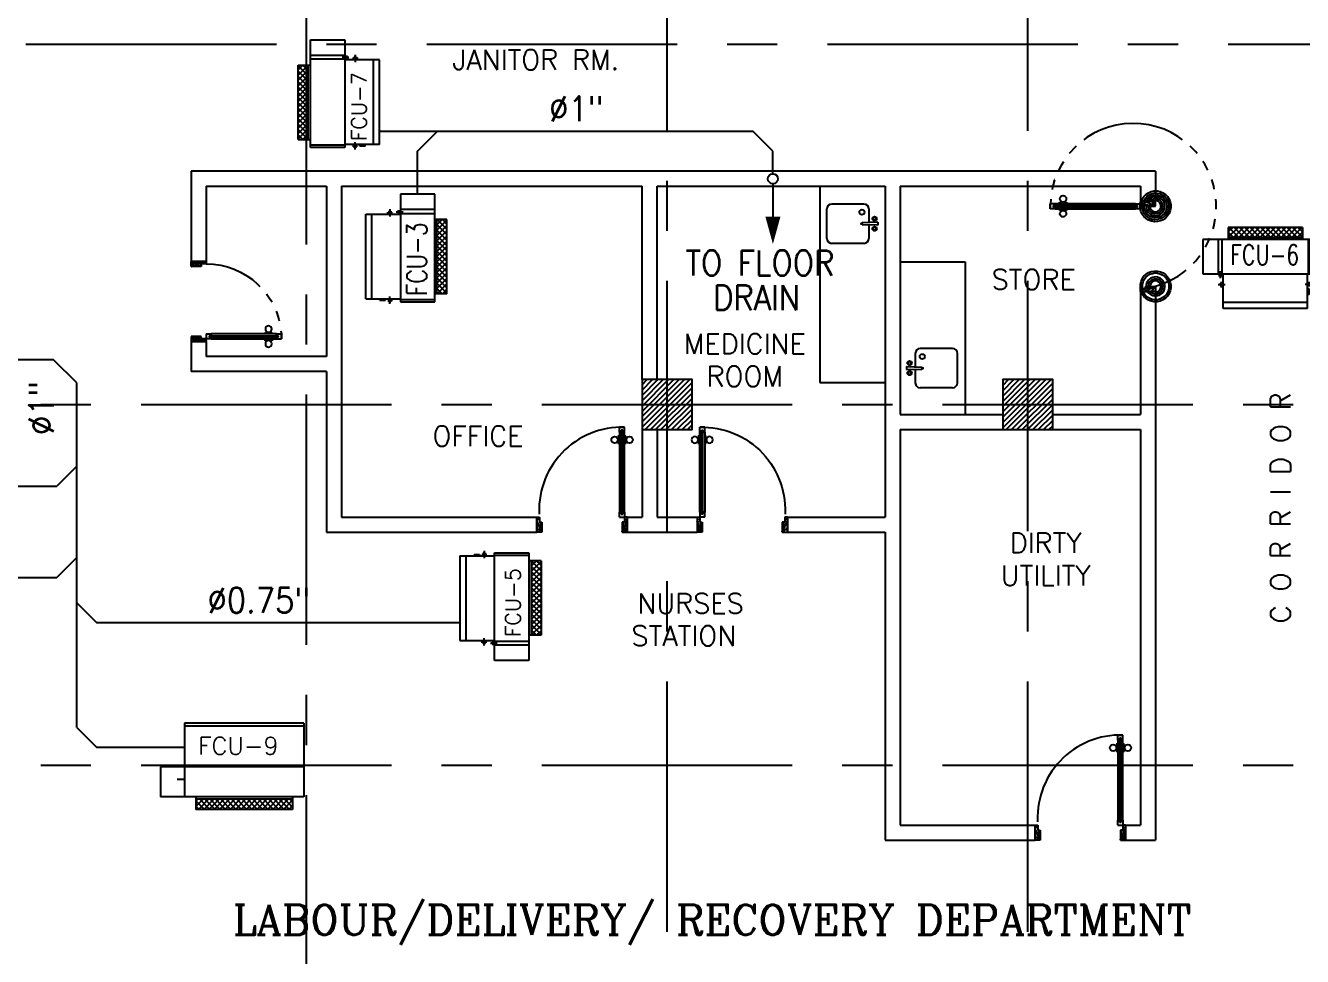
# Model space of a CAD drawing. Extents: x 417866242 to 417866861, y 43498051 to 43498155.
# Drawn here: x 417866797.26 to 417866810.01, y 43498091.31 to 43498100.61 of the extents above; entities that cross this region are included whole.
import ezdxf
from ezdxf.enums import TextEntityAlignment as Align

# ---------------------------------------------------------------- set-up
doc = ezdxf.new("R2010")
doc.units = 0
doc.header["$MEASUREMENT"] = 0
doc.linetypes.add('CENTERX2', pattern=[4, 2.5, -0.5, 0.5, -0.5])
doc.linetypes.add('HIDDEN', pattern=[0.375, 0.25, -0.125])
doc.layers.get('0').update_dxf_attribs({"linetype": 'CONTINUOUS'})
for name, color, linetype in [('AC-CD', 6, 'CONTINUOUS'), ('AC-TEXT', 2, 'CONTINUOUS'), ('AXES', 11, 'CENTERX2'), ('COL', 11, 'CONTINUOUS'), ('DOOR', 11, 'CONTINUOUS'), ('FCU', 6, 'CONTINUOUS'), ('HAT', 11, 'CONTINUOUS'), ('ME-FIX', 11, 'CONTINUOUS'), ('P-SOLIDWASTE', 6, 'CONTINUOUS'), ('RM-NAME', 11, 'CONTINUOUS'), ('TEXTN', 2, 'CONTINUOUS'), ('WALL', 11, 'CONTINUOUS')]:
    doc.layers.add(name, color=color, linetype=linetype)
doc.styles.add('ROMANC', font='romanc', dxfattribs={"height": 0.1})
doc.styles.add('ROMANS', font='ROMANS.shx', dxfattribs={"width": 0.6})

# ---------------------------------------------------------------- blocks, each defined once
blk = doc.blocks.new('DOOR90')
at = {"layer": 'DOOR', "color": 7, "linetype": 'ByBlock'}
for p, q in [((-150, 0), (0, 0)), ((-150, 0), (-150, -25)), ((0, -50), (-114, 0)), ((0, -50), (-40, 0)), ((0, -50), (0, 0)), ((-1000, -25), (-1050, -25)), ((-1050, -75), (-1050, -25)), ((-1050, -25), (-1050, -75)), ((-1000, -75), (-1050, -75)), ((-1000, -42), (-1020, -42)), ((-1020, -42), (-1020, -58)), ((-1000, -58), (-1020, -58)), ((-1000, -25), (-1000, -42)), ((-1000, -58), (-1000, -75)), ((-878, -18), (-968, -18)), ((-968, -25), (-968, -18)), ((-968, -75), (-968, -82)), ((-878, -82), (-968, -82)), ((-955, -9), (-890, -9)), ((-955, -18), (-955, -9)), ((-955, -18), (-890, -18)), ((-955, -82), (-890, -82)), ((-955, -82), (-955, -91)), ((-955, -91), (-890, -91)), ((-890, -18), (-890, -9)), ((-890, -82), (-890, -91)), ((-878, -25), (-878, -18)), ((-878, -75), (-878, -82)), ((-200, -25), (-150, -25)), ((-200, -42), (-200, -25)), ((-180, -42), (-200, -42)), ((-200, -58), (-180, -58)), ((-200, -75), (-200, -58)), ((-150, -75), (-200, -75)), ((-180, -58), (-180, -42)), ((-150, -25), (-100, -25)), ((-150, -75), (-150, -25)), ((-100, -25), (-100, -50)), ((0, -50), (-100, -37)), ((-100, -50), (0, -50)), ((-150, -875), (-100, -875)), ((-150, -900), (-150, -875)), ((0, -850), (-114, -900)), ((-100, -875), (-100, -850)), ((0, -850), (-100, -863)), ((-100, -850), (0, -850)), ((0, -850), (-40, -900)), ((0, -850), (0, -900)), ((-150, -900), (0, -900)), ((0, -900), (-150, -900))]:
    blk.add_line(p, q, dxfattribs=at)
at = {"layer": 'DOOR', "linetype": 'ByBlock'}
for p, q in [((-200, -25), (-1000, -25)), ((-200, -42), (-1000, -42)), ((-200, -58), (-1000, -58)), ((-1000, -75), (-200, -75))]:
    blk.add_line(p, q, dxfattribs=at)
at = {"layer": 'DOOR', "color": 7, "linetype": 'ByBlock'}
for centre in [(-923, 24), (-923, -124)]:
    blk.add_circle(centre, 32.4, dxfattribs=at)
for centre, radius, start, end in [((0, -50), 154, 161.1053, 166.2858), ((0, -50), 94.4, 148.0182, 180), ((0, -50), 134, 158.1598, 169.28), ((0, -50), 114, 154.0838, 167.3774), ((0, -50), 74.4, 137.7764, 180), ((0, -50), 54.4, 113.2074, 180), ((0, -50), 34.4, 90, 180), ((0, -50), 14.4, 90, 180), ((0, -850), 154, 193.7142, 198.8947), ((0, -850), 134, 190.72, 201.8402), ((0, -850), 94.4, 180, 211.9818), ((0, -850), 74.4, 180, 222.2236), ((0, -850), 54.4, 180, 246.7926), ((0, -850), 34.4, 180, 270), ((0, -850), 14.4, 180, 270)]:
    blk.add_arc(centre, radius, start, end, dxfattribs=at)
at = {"layer": 'DOOR', "linetype": 'HIDDEN', "ltscale": 0.5}
blk.add_arc((-222, -50), 828, 178.2701, 275.003, dxfattribs=at)
blk = doc.blocks.new('DOOR80')
at = {"layer": 'DOOR', "color": 7, "linetype": 'ByBlock'}
for p, q in [((-150, 800), (0, 800)), ((-150, 800), (-150, 775)), ((0, 800), (-150, 800)), ((-150, 775), (-100, 775)), ((0, 750), (-114, 800)), ((-100, 775), (-100, 750)), ((0, 750), (-40, 800)), ((0, 750), (0, 800)), ((0, 750), (-100, 763)), ((-100, 750), (0, 750)), ((-850, 75), (-900, 75)), ((-900, 75), (-900, 25)), ((-900, 25), (-900, 75)), ((-850, 25), (-900, 25)), ((-850, 58), (-870, 58)), ((-870, 42), (-870, 58)), ((-850, 42), (-870, 42)), ((-850, 58), (-850, 75)), ((-850, 25), (-850, 42)), ((-727, 82), (-817, 82)), ((-817, 75), (-817, 82)), ((-817, 25), (-817, 18)), ((-727, 18), (-817, 18)), ((-805, 91), (-740, 91)), ((-805, 82), (-805, 91)), ((-805, 82), (-740, 82)), ((-805, 18), (-740, 18)), ((-805, 18), (-805, 9)), ((-805, 9), (-740, 9)), ((-740, 82), (-740, 91)), ((-740, 18), (-740, 9)), ((-727, 75), (-727, 82)), ((-727, 25), (-727, 18)), ((-150, 75), (-200, 75)), ((-200, 75), (-200, 58)), ((-200, 58), (-180, 58)), ((-180, 42), (-200, 42)), ((-200, 42), (-200, 25)), ((-200, 25), (-150, 25)), ((-180, 58), (-180, 42)), ((-150, 75), (-150, 25)), ((-150, 25), (-100, 25)), ((-150, 0), (-150, 25)), ((0, 0), (-150, 0)), ((0, 50), (-114, 0)), ((-100, 25), (-100, 50)), ((0, 50), (-100, 37)), ((-100, 50), (0, 50)), ((0, 50), (-40, 0)), ((0, 50), (0, 0))]:
    blk.add_line(p, q, dxfattribs=at)
at = {"layer": 'DOOR', "linetype": 'ByBlock'}
for p, q in [((-850, 75), (-200, 75)), ((-200, 58), (-850, 58)), ((-200, 42), (-850, 42)), ((-200, 25), (-850, 25))]:
    blk.add_line(p, q, dxfattribs=at)
at = {"layer": 'DOOR', "color": 7, "linetype": 'ByBlock'}
for centre in [(-772, 124), (-772, -24)]:
    blk.add_circle(centre, 32.4, dxfattribs=at)
at = {"layer": 'DOOR', "linetype": 'HIDDEN', "ltscale": 0.5}
blk.add_arc((-149, 23), 752, 90.0695, 176.0204, dxfattribs=at)
at = {"layer": 'DOOR', "color": 7, "linetype": 'ByBlock'}
for centre, radius, start, end in [((0, 750), 154, 161.1053, 166.2858), ((0, 750), 134, 158.1598, 169.28), ((0, 750), 94.4, 148.0182, 180), ((0, 750), 74.4, 137.7764, 180), ((0, 750), 54.4, 113.2074, 180), ((0, 750), 34.4, 90, 180), ((0, 750), 14.4, 90, 180), ((0, 50), 154, 193.7142, 198.8947), ((0, 50), 134, 190.72, 201.8402), ((0, 50), 114, 192.6226, 205.9162), ((0, 50), 94.4, 180, 211.9818), ((0, 50), 74.4, 180, 222.2236), ((0, 50), 54.4, 180, 246.7926), ((0, 50), 34.4, 180, 270), ((0, 50), 14.4, 180, 270)]:
    blk.add_arc(centre, radius, start, end, dxfattribs=at)
blk = doc.blocks.new('RM1')
at = {"layer": 'RM-NAME', "style": 'ROMANS'}
for tag, p in [('ROOMNAME1', (0, 324)), ('ROOMNAME2', (0, 0))]:
    blk.add_attdef(tag, text='', height=200, dxfattribs=at).set_placement(p, align=Align.MIDDLE)
blk = doc.blocks.new('*X113')
at = {"color": 0}
for p, q in [((42139, 132667), (42622, 133150)), ((42139, 132720), (42569, 133150)), ((42139, 132773), (42516, 133150)), ((42139, 132826), (42463, 133150)), ((42139, 132879), (42410, 133150)), ((42139, 132932), (42357, 133150)), ((42139, 132985), (42304, 133150)), ((42139, 133038), (42251, 133150)), ((42139, 133091), (42198, 133150)), ((42139, 133144), (42145, 133150)), ((42175, 132650), (42639, 133114)), ((42228, 132650), (42639, 133061)), ((42281, 132650), (42639, 133007)), ((42335, 132650), (42639, 132954)), ((42388, 132650), (42639, 132901)), ((42441, 132650), (42639, 132848)), ((42494, 132650), (42639, 132795)), ((42547, 132650), (42639, 132742)), ((42600, 132650), (42639, 132689))]:
    blk.add_line(p, q, dxfattribs=at)
blk = doc.blocks.new('*X112')
at = {"color": 0}
for p, q in [((38539, 132673), (39016, 133150)), ((38539, 132726), (38963, 133150)), ((38539, 132779), (38910, 133150)), ((38539, 132832), (38857, 133150)), ((38539, 132885), (38804, 133150)), ((38539, 132938), (38751, 133150)), ((38539, 132991), (38698, 133150)), ((38539, 133044), (38645, 133150)), ((38539, 133097), (38592, 133150)), ((38569, 132650), (39039, 133120)), ((38622, 132650), (39039, 133067)), ((38675, 132650), (39039, 133014)), ((38728, 132650), (39039, 132961)), ((38781, 132650), (39039, 132908)), ((38834, 132650), (39039, 132855)), ((38887, 132650), (39039, 132802)), ((38940, 132650), (39039, 132749)), ((38993, 132650), (39039, 132696))]:
    blk.add_line(p, q, dxfattribs=at)
blk = doc.blocks.new('COL50')
at = {"layer": 'COL'}
blk.add_lwpolyline([(-250, 250), (-250, -250), (250, -250), (250, 250)], close=True, dxfattribs=at)
blk = doc.blocks.new('*X39')
at = {"color": 0}
for p, q in [((16890, -2467), (16943, -2414)), ((16890, -2520), (16990, -2420)), ((16990, -2512), (16892, -2414)), ((16990, -2459), (16945, -2414)), ((16990, -2565), (16890, -2465)), ((16890, -2573), (16990, -2473)), ((16990, -2619), (16890, -2519)), ((16890, -2626), (16990, -2526)), ((16990, -2672), (16890, -2572)), ((16890, -2679), (16990, -2579)), ((16990, -2725), (16890, -2625)), ((16890, -2732), (16990, -2632)), ((16990, -2778), (16890, -2678)), ((16890, -2785), (16990, -2685)), ((16990, -2831), (16890, -2731)), ((16890, -2838), (16990, -2738)), ((16990, -2884), (16890, -2784)), ((16890, -2891), (16990, -2791)), ((16990, -2937), (16890, -2837)), ((16890, -2944), (16990, -2844)), ((16990, -2990), (16890, -2890)), ((16890, -2997), (16990, -2897)), ((16990, -3043), (16890, -2943)), ((16890, -3050), (16990, -2950)), ((16990, -3096), (16890, -2996)), ((16890, -3103), (16990, -3003)), ((16990, -3149), (16890, -3049)), ((16892, -3155), (16990, -3056)), ((16944, -3155), (16890, -3102)), ((16945, -3155), (16990, -3109))]:
    blk.add_line(p, q, dxfattribs=at)
blk = doc.blocks.new('WHE06')
at = {"color": 3}
for p, q in [((689, 622), (346, 622)), ((346, 622), (346, 469)), ((689, 469), (689, 622)), ((60, -422), (60, 422)), ((212, 437), (269, 437)), ((232, 452), (232, 422)), ((232, 452), (252, 452)), ((242, 472), (242, 399)), ((252, 452), (252, 422)), ((305, 448), (373, 448)), ((321, 458), (321, 438)), ((321, 458), (346, 458)), ((321, 438), (346, 438)), ((346, 430), (689, 430)), ((811, 371), (689, 371)), ((711, -371), (711, 371)), ((811, -371), (811, 371)), ((811, -371), (689, -371)), ((142, -437), (142, -422)), ((142, -437), (197, -437)), ((197, -437), (197, -422)), ((221, -437), (269, -437)), ((232, -452), (232, -422)), ((232, -452), (252, -452)), ((242, -472), (242, -399)), ((252, -452), (252, -422)), ((346, -430), (689, -430))]:
    blk.add_line(p, q, dxfattribs=at)
at = {"color": 6}
for p, q in [((0, -422), (0, 422)), ((0, 422), (346, 422)), ((346, 469), (346, -451)), ((689, 469), (346, 469)), ((689, -451), (689, 469)), ((0, -422), (346, -422)), ((346, -451), (689, -451))]:
    blk.add_line(p, q, dxfattribs=at)
at = {"color": 11}
blk.add_blockref('*X39', (-16179, 2784), dxfattribs=at)
blk = doc.blocks.new('*X132')
at = {"color": 0}
for p, q in [((-750, 2538), (-672, 2616)), ((-750, 2591), (-725, 2616)), ((-660, 2516), (-750, 2606)), ((-713, 2516), (-750, 2553)), ((-719, 2516), (-619, 2616)), ((-607, 2516), (-707, 2616)), ((-666, 2516), (-566, 2616)), ((-554, 2516), (-654, 2616)), ((-613, 2516), (-513, 2616)), ((-501, 2516), (-601, 2616)), ((-560, 2516), (-460, 2616)), ((-448, 2516), (-548, 2616)), ((-507, 2516), (-407, 2616)), ((-394, 2516), (-494, 2616)), ((-454, 2516), (-354, 2616)), ((-341, 2516), (-441, 2616)), ((-401, 2516), (-301, 2616)), ((-288, 2516), (-388, 2616)), ((-348, 2516), (-248, 2616)), ((-235, 2516), (-335, 2616)), ((-295, 2516), (-195, 2616)), ((-182, 2516), (-282, 2616)), ((-242, 2516), (-142, 2616)), ((-129, 2516), (-229, 2616)), ((-189, 2516), (-89, 2616)), ((-76, 2516), (-176, 2616)), ((-136, 2516), (-36, 2616)), ((-23, 2516), (-123, 2616)), ((-83, 2516), (17, 2616)), ((30, 2516), (-70, 2616)), ((-30, 2516), (70, 2616)), ((83, 2516), (-17, 2616)), ((23, 2516), (123, 2616)), ((136, 2516), (36, 2616)), ((76, 2516), (176, 2616)), ((189, 2516), (89, 2616)), ((129, 2516), (215, 2601)), ((215, 2543), (142, 2616)), ((215, 2596), (195, 2616)), ((182, 2516), (215, 2548))]:
    blk.add_line(p, q, dxfattribs=at)

msp = doc.modelspace()

# ---------------------------------------------------------------- linework, layer by layer
at = {"layer": 'AC-CD'}
for p, q in [((417866800.797, 43498099.549), (417866804.524, 43498099.549)), ((417866801.176, 43498099.349), (417866801.376, 43498099.549)), ((417866804.724, 43498099.349), (417866804.524, 43498099.549)), ((417866801.176, 43498098.92), (417866801.176, 43498099.349)), ((417866804.724, 43498099.125), (417866804.724, 43498099.349)), ((417866804.724, 43498099.025), (417866804.724, 43498098.648)), ((417866797.543, 43498097.268), (417866796.342, 43498097.268)), ((417866797.776, 43498097.036), (417866797.543, 43498097.268)), ((417866797.776, 43498093.596), (417866797.776, 43498097.036)), ((417866797.776, 43498096.204), (417866797.576, 43498096.004)), ((417866793.673, 43498096.004), (417866797.576, 43498096.004)), ((417866797.776, 43498095.293), (417866797.576, 43498095.093)), ((417866793.673, 43498095.093), (417866797.576, 43498095.093)), ((417866797.776, 43498094.841), (417866797.976, 43498094.641)), ((417866801.599, 43498094.641), (417866797.976, 43498094.641)), ((417866797.776, 43498093.596), (417866797.976, 43498093.396)), ((417866798.849, 43498093.396), (417866797.976, 43498093.396))]:
    msp.add_line(p, q, dxfattribs=at)
msp.add_circle((417866804.724, 43498099.075), 0.05, dxfattribs=at)
at = {"layer": 'AXES'}
for p, q in [((417866803.668, 43498075.555), (417866803.668, 43498154.033)), ((417866807.268, 43498075.555), (417866807.268, 43498154.033)), ((417866800.068, 43498082.42), (417866800.068, 43498141.24)), ((417866789.268, 43498100.42), (417866847.508, 43498100.42)), ((417866778.417, 43498096.82), (417866847.508, 43498096.82)), ((417866778.417, 43498093.22), (417866847.508, 43498093.22))]:
    msp.add_line(p, q, dxfattribs=at)
at = {"layer": 'FCU', "color": 7}
for p, q in [((417866800.043, 43498093.64), (417866798.849, 43498093.64)), ((417866798.849, 43498093.64), (417866798.849, 43498092.903)), ((417866800.043, 43498093.64), (417866800.043, 43498092.903)), ((417866800.043, 43498093.608), (417866798.849, 43498093.608)), ((417866798.611, 43498093.203), (417866798.611, 43498092.903)), ((417866798.849, 43498093.203), (417866798.611, 43498093.203)), ((417866800.043, 43498093.203), (417866798.849, 43498093.203)), ((417866798.849, 43498093.077), (417866798.776, 43498093.077)), ((417866798.849, 43498092.903), (417866798.611, 43498092.903)), ((417866800.043, 43498092.903), (417866798.849, 43498092.903)), ((417866798.964, 43498092.903), (417866798.964, 43498092.778)), ((417866799.929, 43498092.878), (417866798.964, 43498092.878)), ((417866799.929, 43498092.903), (417866799.929, 43498092.778)), ((417866799.929, 43498092.778), (417866798.964, 43498092.778))]:
    msp.add_line(p, q, dxfattribs=at)
at = {"layer": 'FCU', "color": 6}
for p, q in [((417866800.043, 43498093.64), (417866798.849, 43498093.64)), ((417866798.849, 43498093.64), (417866798.849, 43498092.903)), ((417866800.043, 43498093.64), (417866800.043, 43498092.903)), ((417866800.043, 43498093.203), (417866798.849, 43498093.203)), ((417866800.043, 43498092.903), (417866798.849, 43498092.903))]:
    msp.add_line(p, q, dxfattribs=at)
at = {"layer": 'FCU', "color": 3}
for p, q in [((417866800.043, 43498093.608), (417866798.849, 43498093.608)), ((417866798.611, 43498093.203), (417866798.611, 43498092.903)), ((417866798.849, 43498093.203), (417866798.611, 43498093.203)), ((417866798.849, 43498093.077), (417866798.776, 43498093.077)), ((417866798.849, 43498092.903), (417866798.611, 43498092.903)), ((417866798.964, 43498092.903), (417866798.964, 43498092.778)), ((417866799.929, 43498092.878), (417866798.964, 43498092.878)), ((417866799.929, 43498092.903), (417866799.929, 43498092.778)), ((417866799.929, 43498092.778), (417866798.964, 43498092.778))]:
    msp.add_line(p, q, dxfattribs=at)
at = {"layer": 'ME-FIX'}
for p, q in [((417866805.193, 43498099), (417866805.193, 43498097.04)), ((417866805.261, 43498098.48), (417866805.261, 43498098.773)), ((417866805.311, 43498098.823), (417866805.632, 43498098.823)), ((417866805.682, 43498098.773), (417866805.682, 43498098.636)), ((417866805.771, 43498098.642), (417866805.615, 43498098.636)), ((417866805.771, 43498098.61), (417866805.615, 43498098.616)), ((417866805.682, 43498098.616), (417866805.682, 43498098.48)), ((417866805.771, 43498098.642), (417866805.771, 43498098.61)), ((417866805.632, 43498098.43), (417866805.311, 43498098.43)), ((417866805.993, 43498098.247), (417866806.643, 43498098.247)), ((417866806.643, 43498098.247), (417866806.643, 43498096.72)), ((417866806.145, 43498097.331), (417866806.145, 43498097.195)), ((417866806.516, 43498097.381), (417866806.195, 43498097.381)), ((417866806.566, 43498097.038), (417866806.566, 43498097.331)), ((417866806.057, 43498097.201), (417866806.212, 43498097.195)), ((417866806.057, 43498097.201), (417866806.057, 43498097.169)), ((417866806.057, 43498097.169), (417866806.212, 43498097.175)), ((417866806.145, 43498097.175), (417866806.145, 43498097.038)), ((417866805.193, 43498097.04), (417866805.843, 43498097.04)), ((417866806.195, 43498096.989), (417866806.516, 43498096.989))]:
    msp.add_line(p, q, dxfattribs=at)
for centre, radius in [((417866805.613, 43498098.741), 0.0255), ((417866805.739, 43498098.676), 0.0217), ((417866805.739, 43498098.576), 0.0217), ((417866805.739, 43498098.676), 0.014), ((417866805.739, 43498098.576), 0.014), ((417866806.215, 43498097.299), 0.0255), ((417866806.088, 43498097.235), 0.0217), ((417866806.088, 43498097.235), 0.014), ((417866806.088, 43498097.135), 0.0217), ((417866806.088, 43498097.135), 0.014)]:
    msp.add_circle(centre, radius, dxfattribs=at)
for centre, radius, start, end in [((417866805.311, 43498098.773), 0.0499, 90, 180), ((417866805.632, 43498098.773), 0.0499, 0, 90), ((417866805.615, 43498098.626), 0.00997, 90, 270), ((417866805.311, 43498098.48), 0.0499, 180, 270), ((417866805.632, 43498098.48), 0.0499, 270, 0), ((417866806.195, 43498097.331), 0.0499, 90, 180), ((417866806.516, 43498097.331), 0.0499, 0, 90), ((417866806.212, 43498097.185), 0.00997, 270, 90), ((417866806.195, 43498097.038), 0.0499, 180, 270), ((417866806.516, 43498097.038), 0.0499, 270, 0)]:
    msp.add_arc(centre, radius, start, end, dxfattribs=at)
at = {"layer": 'P-SOLIDWASTE'}
for points in [[(417866803.468, 43498099.549, 0, 0.15, 0), (417866803.196, 43498099.549, 0.15, 0.15, 0)], [(417866804.724, 43498098.423, 0, 0.15, 0), (417866804.724, 43498098.696, 0.15, 0.15, 0)]]:
    msp.add_lwpolyline(points, format="xyseb", dxfattribs=at)
at = {"layer": 'WALL'}
for p, q in [((417866798.918, 43498099.15), (417866798.918, 43498098.25)), ((417866808.543, 43498099.15), (417866798.918, 43498099.15)), ((417866808.543, 43498099.15), (417866808.543, 43498098.85)), ((417866799.068, 43498099), (417866800.268, 43498099)), ((417866799.068, 43498099), (417866799.068, 43498098.25)), ((417866800.268, 43498099), (417866800.268, 43498097.3)), ((417866800.418, 43498099), (417866800.418, 43498095.695)), ((417866800.418, 43498099), (417866803.418, 43498099)), ((417866803.418, 43498097.07), (417866803.418, 43498099)), ((417866803.568, 43498097.07), (417866803.568, 43498099)), ((417866803.568, 43498099), (417866805.843, 43498099)), ((417866805.843, 43498099), (417866805.843, 43498095.695)), ((417866805.993, 43498099), (417866805.993, 43498096.72)), ((417866805.993, 43498099), (417866808.393, 43498099)), ((417866808.393, 43498099), (417866808.393, 43498098.85)), ((417866808.393, 43498098.85), (417866808.543, 43498098.85)), ((417866799.068, 43498098.25), (417866798.918, 43498098.25)), ((417866808.393, 43498097.95), (417866808.543, 43498097.95)), ((417866808.393, 43498097.95), (417866808.393, 43498096.72)), ((417866808.543, 43498097.95), (417866808.543, 43498092.47)), ((417866798.918, 43498097.45), (417866798.918, 43498097.15)), ((417866799.068, 43498097.45), (417866798.918, 43498097.45)), ((417866799.068, 43498097.45), (417866799.068, 43498097.3)), ((417866800.268, 43498097.3), (417866799.068, 43498097.3)), ((417866800.268, 43498097.15), (417866798.918, 43498097.15)), ((417866800.268, 43498097.15), (417866800.268, 43498095.545)), ((417866805.993, 43498096.72), (417866807.018, 43498096.72)), ((417866807.518, 43498096.72), (417866808.393, 43498096.72)), ((417866803.418, 43498096.57), (417866803.418, 43498095.695)), ((417866803.568, 43498096.57), (417866803.568, 43498095.695)), ((417866805.993, 43498096.57), (417866808.393, 43498096.57)), ((417866805.993, 43498096.57), (417866805.993, 43498092.62)), ((417866808.393, 43498096.57), (417866808.393, 43498092.62)), ((417866800.418, 43498095.695), (417866802.368, 43498095.695)), ((417866803.268, 43498095.695), (417866803.268, 43498095.545)), ((417866803.268, 43498095.695), (417866803.418, 43498095.695)), ((417866803.568, 43498095.695), (417866803.968, 43498095.695)), ((417866803.968, 43498095.695), (417866803.968, 43498095.545)), ((417866804.868, 43498095.695), (417866804.868, 43498095.545)), ((417866804.868, 43498095.695), (417866805.843, 43498095.695)), ((417866803.268, 43498095.545), (417866803.968, 43498095.545)), ((417866804.868, 43498095.545), (417866805.843, 43498095.545)), ((417866805.843, 43498095.545), (417866805.843, 43498092.47)), ((417866805.993, 43498092.62), (417866807.343, 43498092.62)), ((417866807.343, 43498092.62), (417866807.343, 43498092.47)), ((417866808.243, 43498092.62), (417866808.393, 43498092.62)), ((417866808.243, 43498092.62), (417866808.243, 43498092.47)), ((417866805.843, 43498092.47), (417866807.343, 43498092.47)), ((417866808.243, 43498092.47), (417866808.543, 43498092.47))]:
    msp.add_line(p, q, dxfattribs=at)
at = {"layer": 'WALL', "linetype": 'ByBlock'}
for p in [(417866802.368, 43498095.695), (417866800.268, 43498095.545)]:
    msp.add_line(p, (417866802.368, 43498095.545), dxfattribs=at)
at = {"layer": 'WALL', "linetype": 'ByBlock', "ltscale": 0.3}
for points in [[(417866803.918, 43498097.07), (417866803.418, 43498097.07), (417866803.418, 43498096.57), (417866803.918, 43498096.57)], [(417866807.518, 43498097.07), (417866807.018, 43498097.07), (417866807.018, 43498096.57), (417866807.518, 43498096.57)]]:
    msp.add_lwpolyline(points, close=True, dxfattribs=at)

# ---------------------------------------------------------------- block references
at = {"layer": 'COL', "xscale": 0.0009999871253967285, "yscale": 0.001000002026557922, "zscale": 0.001}
for p in [(417866803.668, 43498096.82), (417866807.268, 43498096.82)]:
    msp.add_blockref('COL50', p, dxfattribs=at)
at = {"layer": 'DOOR', "color": 0, "linetype": 'ByBlock', "xscale": 0.0009999871253967285, "yscale": 0.001000002026557922, "zscale": 0.001}
msp.add_blockref('DOOR90', (417866808.543, 43498098.85), dxfattribs=at)
at = {"layer": 'DOOR', "color": 0, "linetype": 'ByBlock', "ltscale": 0.3, "xscale": -0.001000002026557922, "yscale": 0.001000002026557922, "zscale": 0.001}
msp.add_blockref('DOOR80', (417866798.918, 43498097.45), dxfattribs=at)
at = {"layer": 'DOOR', "color": 0, "linetype": 'ByBlock', "yscale": 0.001000002026557922, "zscale": 0.001}
for p, xscale, rotation in [((417866803.268, 43498095.545), 0.001000002026557922, 270), ((417866803.968, 43498095.545), -0.001000002026557922, 90), ((417866808.243, 43498092.47), 0.001000002026557922, 270)]:
    msp.add_blockref('DOOR90', p, dxfattribs=dict(at, xscale=xscale, rotation=rotation))
at = {"layer": 'FCU', "linetype": 'ByBlock', "yscale": 0.001000002026557922, "zscale": 0.001}
for p, xscale in [((417866800.797, 43498099.839), -0.0009999871253967285), ((417866800.659, 43498098.298), 0.0009999871253967285)]:
    msp.add_blockref('WHE06', p, dxfattribs=dict(at, xscale=xscale))
for p, xscale, rotation in [((417866809.639, 43498097.778), 0.001000002026557922, 90), ((417866801.599, 43498094.887), -0.0009999871253967285, 180)]:
    msp.add_blockref('WHE06', p, dxfattribs=dict(at, xscale=xscale, rotation=rotation))
at = {"layer": 'FCU', "color": 11, "extrusion": (0, 0, -1), "xscale": 0.0009999871253967285, "yscale": 0.001000002026557922, "zscale": -0.001}
msp.add_blockref('*X132', (-417866799.178, 43498090.262), dxfattribs=at)
at = {"layer": 'HAT', "xscale": 0.0009999871253967285, "yscale": 0.001000002026557922, "zscale": 0.001}
for name in ['*X112', '*X113']:
    msp.add_blockref(name, (417866764.879, 43497963.92), dxfattribs=at)
at = {"layer": 'RM-NAME'}
ref = msp.add_blockref('RM1', (417866802.358, 43498100.264), dxfattribs=dict(at, xscale=0.0009999871253967285, yscale=0.001000002026557922, zscale=0.001))
ref.add_attrib('ROOMNAME2', 'JANITOR RM.', dxfattribs={"height": 0.2, "style": 'ROMANS'}).set_placement((417866802.358, 43498100.264), align=Align.MIDDLE)
ref = msp.add_blockref('RM1', (417866807.327, 43498098.069), dxfattribs=dict(at, xscale=0.0009999871253967285, yscale=0.001000002026557922, zscale=0.001))
ref.add_attrib('ROOMNAME2', 'STORE', dxfattribs={"height": 0.2, "style": 'ROMANS'}).set_placement((417866807.327, 43498098.069), align=Align.MIDDLE)
ref = msp.add_blockref('RM1', (417866804.443, 43498097.102), dxfattribs=dict(at, xscale=0.0009999871253967285, yscale=0.001000002026557922, zscale=0.001))
ref.add_attrib('ROOMNAME2', 'ROOM', dxfattribs={"height": 0.2, "style": 'ROMANS'}).set_placement((417866804.443, 43498097.102), align=Align.MIDDLE)
ref.add_attrib('ROOMNAME1', 'MEDICINE', dxfattribs={"height": 0.2, "style": 'ROMANS'}).set_placement((417866804.443, 43498097.426), align=Align.MIDDLE)
ref = msp.add_blockref('RM1', (417866809.792, 43498095.789), dxfattribs=dict(at, xscale=0.001000002026557922, yscale=0.001000002026557922, zscale=0.001, rotation=90))
ref.add_attrib('ROOMNAME2', 'C O R R I D O R', dxfattribs={"height": 0.2, "rotation": 90, "style": 'ROMANS'}).set_placement((417866809.792, 43498095.789), align=Align.MIDDLE)
ref = msp.add_blockref('RM1', (417866801.78, 43498096.506), dxfattribs=dict(at, xscale=0.0009999871253967285, yscale=0.001000002026557922, zscale=0.001))
ref.add_attrib('ROOMNAME2', 'OFFICE', dxfattribs={"height": 0.2, "style": 'ROMANS'}).set_placement((417866801.78, 43498096.506), align=Align.MIDDLE)
ref = msp.add_blockref('RM1', (417866807.447, 43498095.114), dxfattribs=dict(at, xscale=0.0009999871253967285, yscale=0.001000002026557922, zscale=0.001))
ref.add_attrib('ROOMNAME2', 'UTILITY', dxfattribs={"height": 0.2, "style": 'ROMANS'}).set_placement((417866807.447, 43498095.114), align=Align.MIDDLE)
ref.add_attrib('ROOMNAME1', 'DIRTY', dxfattribs={"height": 0.2, "style": 'ROMANS'}).set_placement((417866807.447, 43498095.438), align=Align.MIDDLE)
ref = msp.add_blockref('RM1', (417866803.834, 43498094.51), dxfattribs=dict(at, xscale=0.0009999871253967285, yscale=0.001000002026557922, zscale=0.001))
ref.add_attrib('ROOMNAME2', 'STATION', dxfattribs={"height": 0.2, "style": 'ROMANS'}).set_placement((417866803.834, 43498094.51), align=Align.MIDDLE)
ref.add_attrib('ROOMNAME1', ' NURSES', dxfattribs={"height": 0.2, "style": 'ROMANS'}).set_placement((417866803.834, 43498094.834), align=Align.MIDDLE)

# ---------------------------------------------------------------- texts
at = {"layer": 'AC-TEXT', "style": 'ROMANS', "width": 0.9}
for s, p in [(' %%c1"', (417866802.683, 43498099.774)), (' %%c0.75"', (417866799.514, 43498094.866))]:
    msp.add_text(s, height=0.25, dxfattribs=at).set_placement(p, align=Align.MIDDLE)
for s, p in [('TO FLOOR ', (417866803.852, 43498098.109)), ('DRAIN', (417866804.127, 43498097.764))]:
    msp.add_text(s, height=0.25, dxfattribs=at).set_placement(p)
msp.add_text(' %%c1"', height=0.25, rotation=90, dxfattribs=at).set_placement((417866797.422, 43498096.709), align=Align.MIDDLE)
at = {"layer": 'RM-NAME', "style": 'ROMANC'}
msp.add_text('LABOUR/DELIVERY/ RECOVERY DEPARTMENT', height=0.3, dxfattribs=at).set_placement((417866804.117, 43498091.654), align=Align.MIDDLE)
at = {"layer": 'TEXTN', "style": 'ROMANS'}
for s, p in [('FCU-7', (417866800.667, 43498099.45)), ('FCU-5', (417866802.204, 43498094.497))]:
    msp.add_text(s, height=0.15, rotation=90, dxfattribs=at).set_placement(p)
at = {"layer": 'TEXTN', "style": 'ROMANS', "width": 0.8}
msp.add_text('FCU-3', height=0.2, rotation=90, dxfattribs=at).set_placement((417866801.27, 43498097.904))
at = {"layer": 'TEXTN', "style": 'ROMANS', "width": 0.75}
msp.add_text('FCU-6', height=0.2, dxfattribs=at).set_placement((417866809.29, 43498098.216))
at = {"layer": 'TEXTN', "style": 'ROMANS'}
msp.add_text('FCU-9', height=0.175, dxfattribs=at).set_placement((417866798.986, 43498093.325))

doc.saveas('drawing.dxf')
